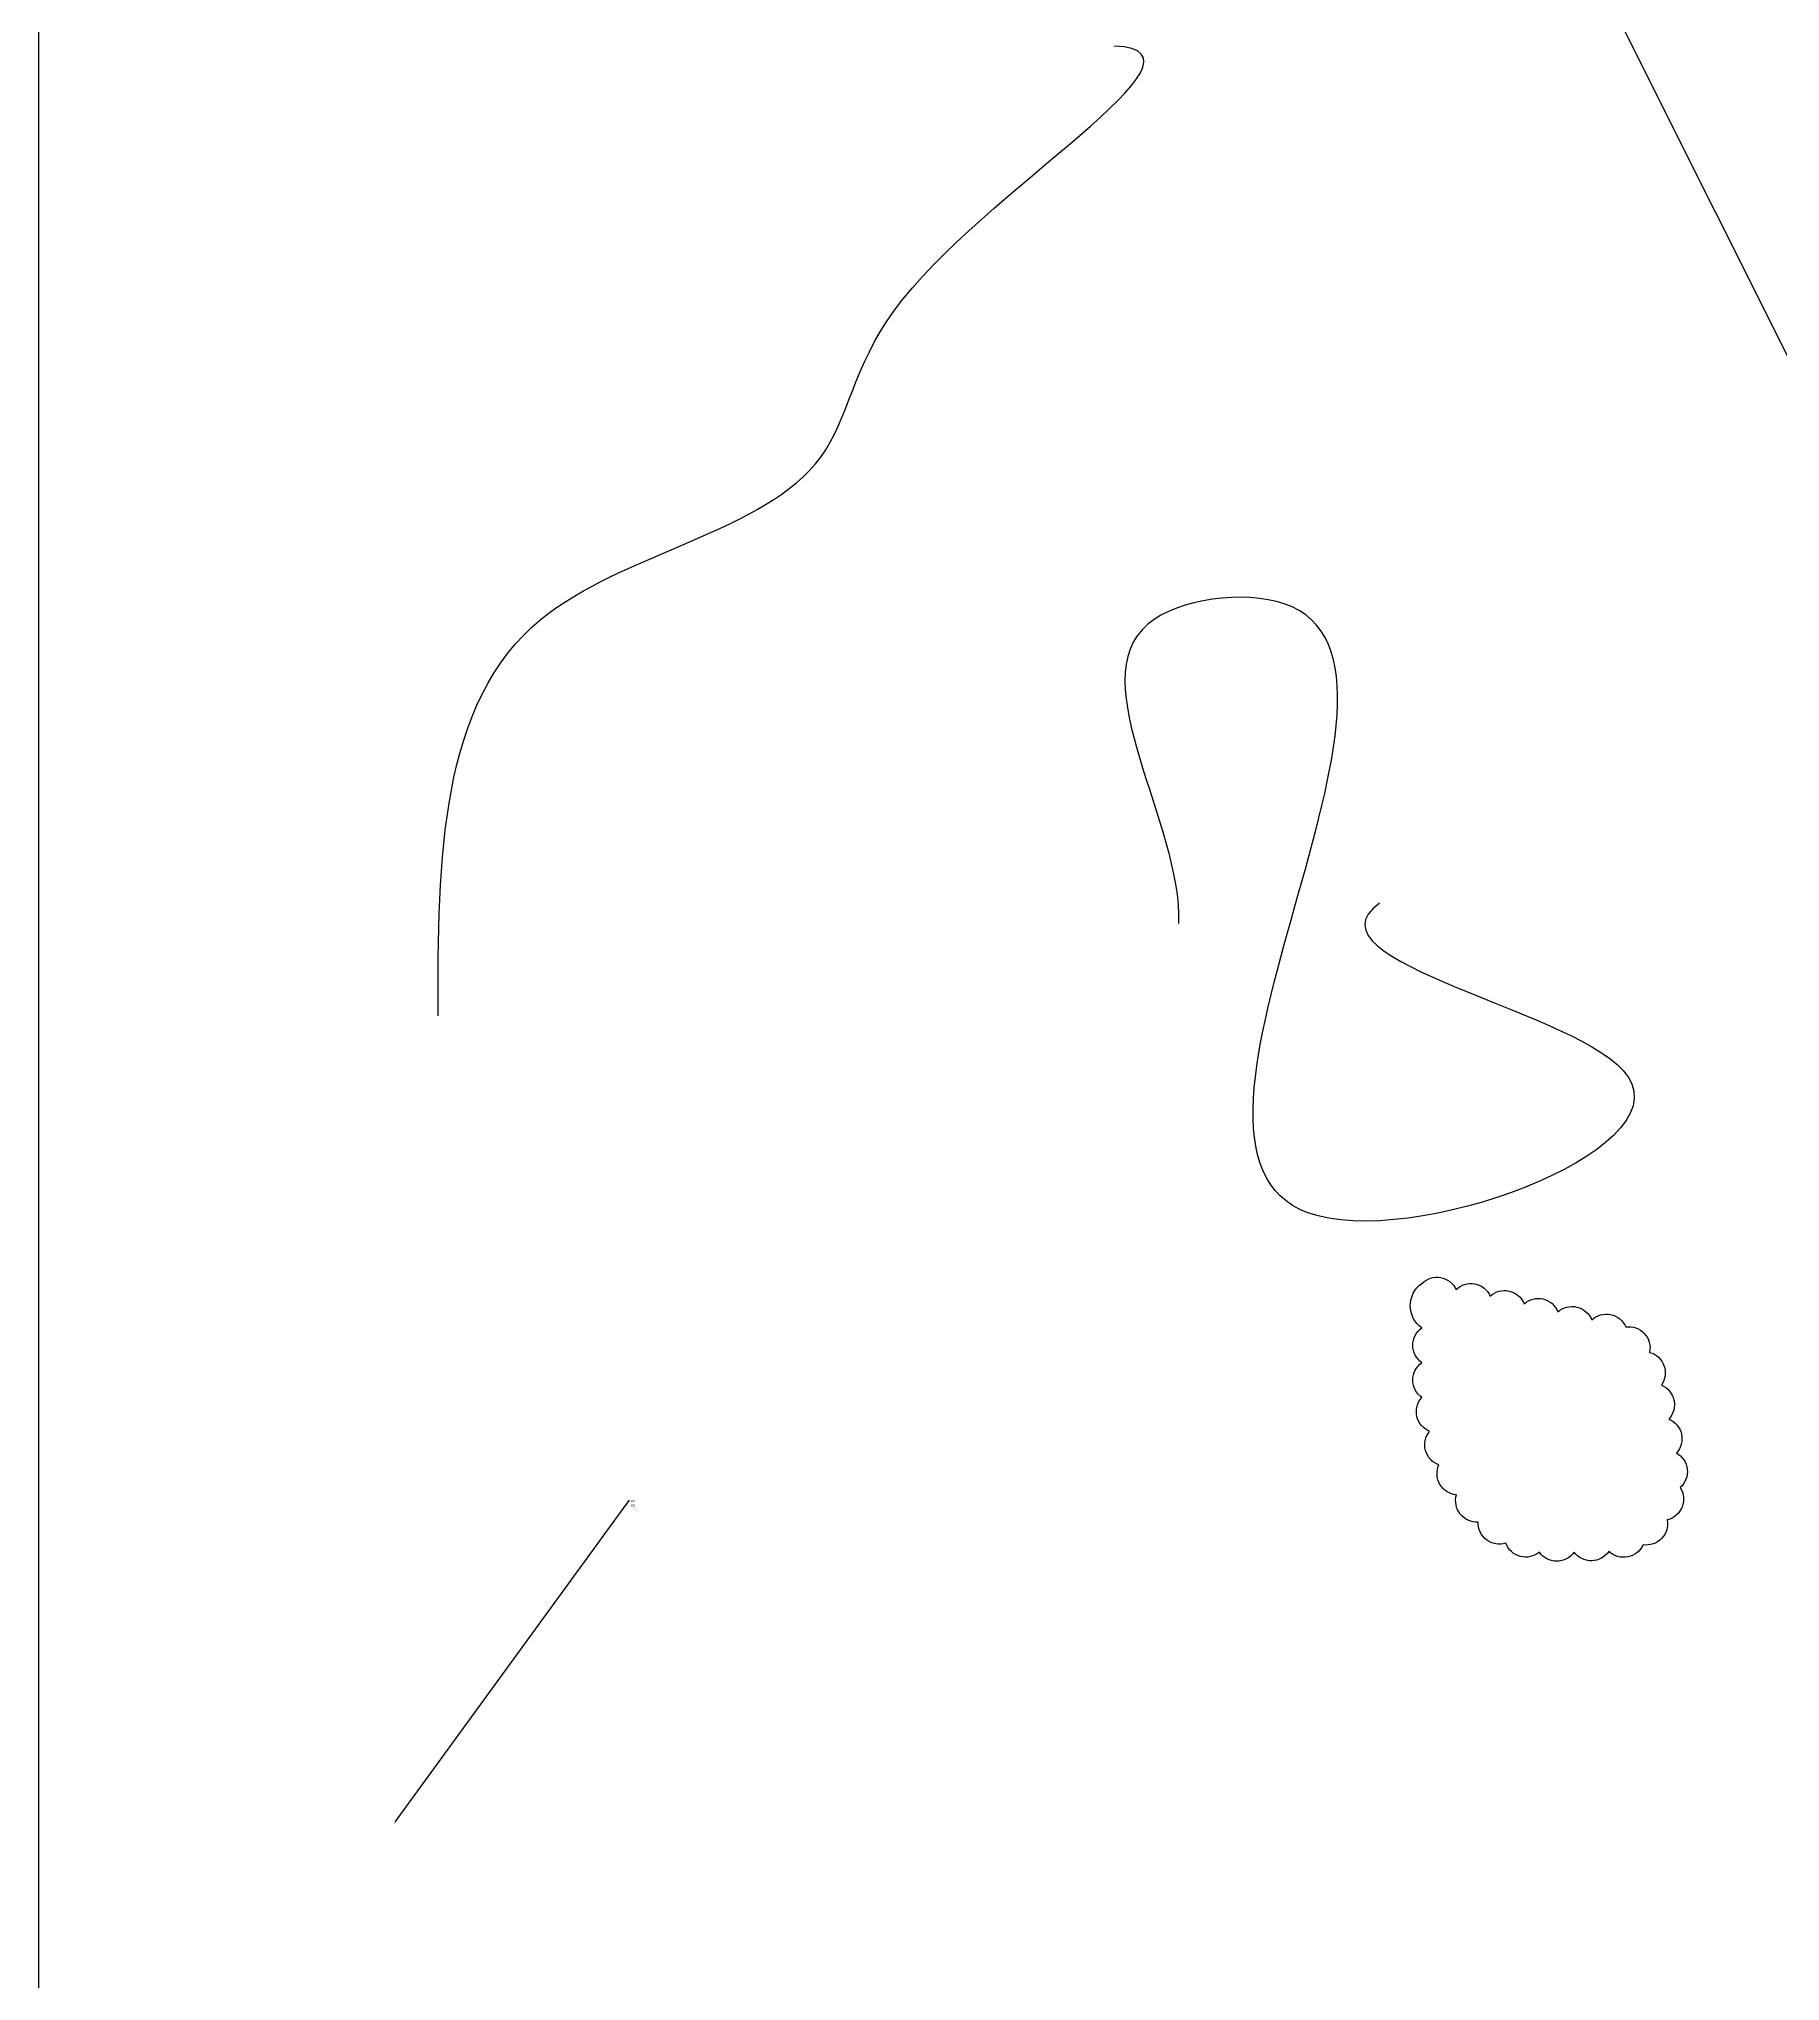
# Model space of a CAD drawing. Extents: x -2750778 to 731427, y -1983468 to 1712338.
# Drawn here: x -3088 to -585, y -84 to 2709 of the extents above; entities that cross this region are included whole.
import ezdxf

# ---------------------------------------------------------------- set-up
doc = ezdxf.new("R2010")
doc.units = 0
doc.layers.get('DEFPOINTS').update_dxf_attribs({"linetype": 'CONTINUOUS'})
doc.layers.add('TAVOLO_2', color=2, linetype='CONTINUOUS')
doc.layers.add('TAVOLO_3', color=4, linetype='CONTINUOUS')
doc.dimstyles.new('ISO-25', dxfattribs={"dimtxt": 2.5, "dimasz": 2.5, "dimexe": 1.25, "dimexo": 0.625, "dimtad": 1, "dimtxsty": 'STANDARD', "dimcen": 2.5, "dimazin": 3, "dimtfac": 1, "dimtmove": 0, "dimatfit": 3})

# ---------------------------------------------------------------- blocks, each defined once
blk = doc.blocks.new('*D9')
at = {"layer": 'DEFPOINTS', "color": 0}
for p in [(-276.9, 4701.8), (-780.9, 4621.3), (0, 0)]:
    blk.add_point(p, dxfattribs=at)
at = {"layer": 'TAVOLO_3', "color": 0}
for p, q in [((-770.9, 4701.8), (-775.9, 4621.3)), ((-277.5, 4701.8), (-770.9, 4701.8)), ((-775.9, 4621.3), (-795.7, 4621.3))]:
    blk.add_line(p, q, dxfattribs=at)
at = {"layer": 'TAVOLO_3', "color": 0, "insert": (-788.6, 4623.4), "char_height": 2.5, "attachment_point": 5}
blk.add_mtext('4701,85', dxfattribs=at)
blk = doc.blocks.new('*X16')
at = {"layer": 'TAVOLO_3', "linetype": 'BYBLOCK'}
for p, q in [((-2575.4, 145.7), (-2239.5, 607.2)), ((-2239.5, 607.2), (-2239.1, 607.2))]:
    blk.add_line(p, q, dxfattribs=at)
at = {"layer": 'TAVOLO_3'}
blk.add_solid([(-2574.8, 145.3), (-2577.7, 142.4), (-2575.9, 146.1)], dxfattribs=at)
at = {"layer": 'TAVOLO_3', "insert": (-2237.1, 609.2), "char_height": 4, "width": 9.303, "attachment_point": 1}
blk.add_mtext('xx\\Pxx', dxfattribs=at)

msp = doc.modelspace()

# ---------------------------------------------------------------- linework, layer by layer
at = {"layer": 'TAVOLO_2'}
msp.add_xline((207.649, 690.264), (0.4474991275, -0.89428436802), dxfattribs=at)
msp.add_lwpolyline([(-1099.847, 919.402, -0.52056705), (-1050.607, 910.72, -0.52056705), (-1001.486, 901.382, -0.52056705), (-952.732, 890.291, -0.52056705), (-904.113, 878.62, -0.52056705), (-855.494, 866.95, -0.52056705), (-806.52, 856.874, -0.52056705), (-772.345, 820.377, -0.52056705), (-755.463, 773.313, -0.52056705), (-744.674, 724.491, -0.52056705), (-733.83, 675.681, -0.52056705), (-728.403, 625.976, -0.52056705), (-747.014, 579.569, -0.52056705), (-781.789, 543.643, -0.52056705), (-830.883, 534.168, -0.52056705), (-880.87, 532.994, -0.52056705), (-930.87, 532.975, -0.52056705), (-979.135, 546.032, -0.52056705), (-1018.905, 576.335, -0.52056705), (-1049.966, 615.517, -0.52056705), (-1075.266, 658.644, -0.52056705), (-1088.674, 706.812, -0.52056705), (-1099.768, 755.566, -0.52056705), (-1099.834, 805.566, -0.52056705), (-1099.846, 855.566, -0.52056705)], format="xyb", close=True, dxfattribs=at)
msp.add_open_spline([(-1160.708, 1466.3), (-1278.734, 1381.536), (-393.954, 1231.132), (-1793.156, 719.569), (-936.551, 1967.43), (-1656.363, 1879.62), (-1444.407, 1581.118), (-1449.606, 1436.944)], degree=3, knots=[0, 0, 0, 0, 435.92849606, 936.08534021, 1812.54329404, 2010.59396186, 2443.39815701, 2443.39815701, 2443.39815701, 2443.39815701], dxfattribs=at)
at = {"layer": 'TAVOLO_3'}
msp.add_lwpolyline([(-3088.145, 5441.204), (11211.63, 5441.204), (11211.63, -3064.577), (-3088.145, -3064.577)], close=True, dxfattribs=at)
msp.add_open_spline([(-2514.289, 1304.403), (-2514.006, 1529.598), (-2512.326, 1931.5), (-1936.872, 2015.809), (-1903.967, 2393.567), (-1377.333, 2691.833), (-1541.918, 2698.773)], degree=3, knots=[0, 0, 0, 0, 589.86660676, 1053.88755535, 1290.02712424, 1784.22183707, 1784.22183707, 1784.22183707, 1784.22183707], dxfattribs=at)

# ---------------------------------------------------------------- block references
msp.add_blockref('*X16', (0, 0), dxfattribs=at)

# ---------------------------------------------------------------- dimensions: what is measured, and where the dimension line sits
dim = msp.add_ordinate_dim(feature_location=(-276.855, 4701.847), offset=(-504.078, -80.534), dtype=0, origin=(0, 0), dimstyle='ISO-25', dxfattribs=at)
dim.commit()
dim.dimension.update_dxf_attribs({"geometry": '*D9', "text_midpoint": (-788.641, 4623.396)})

doc.saveas('drawing.dxf')
